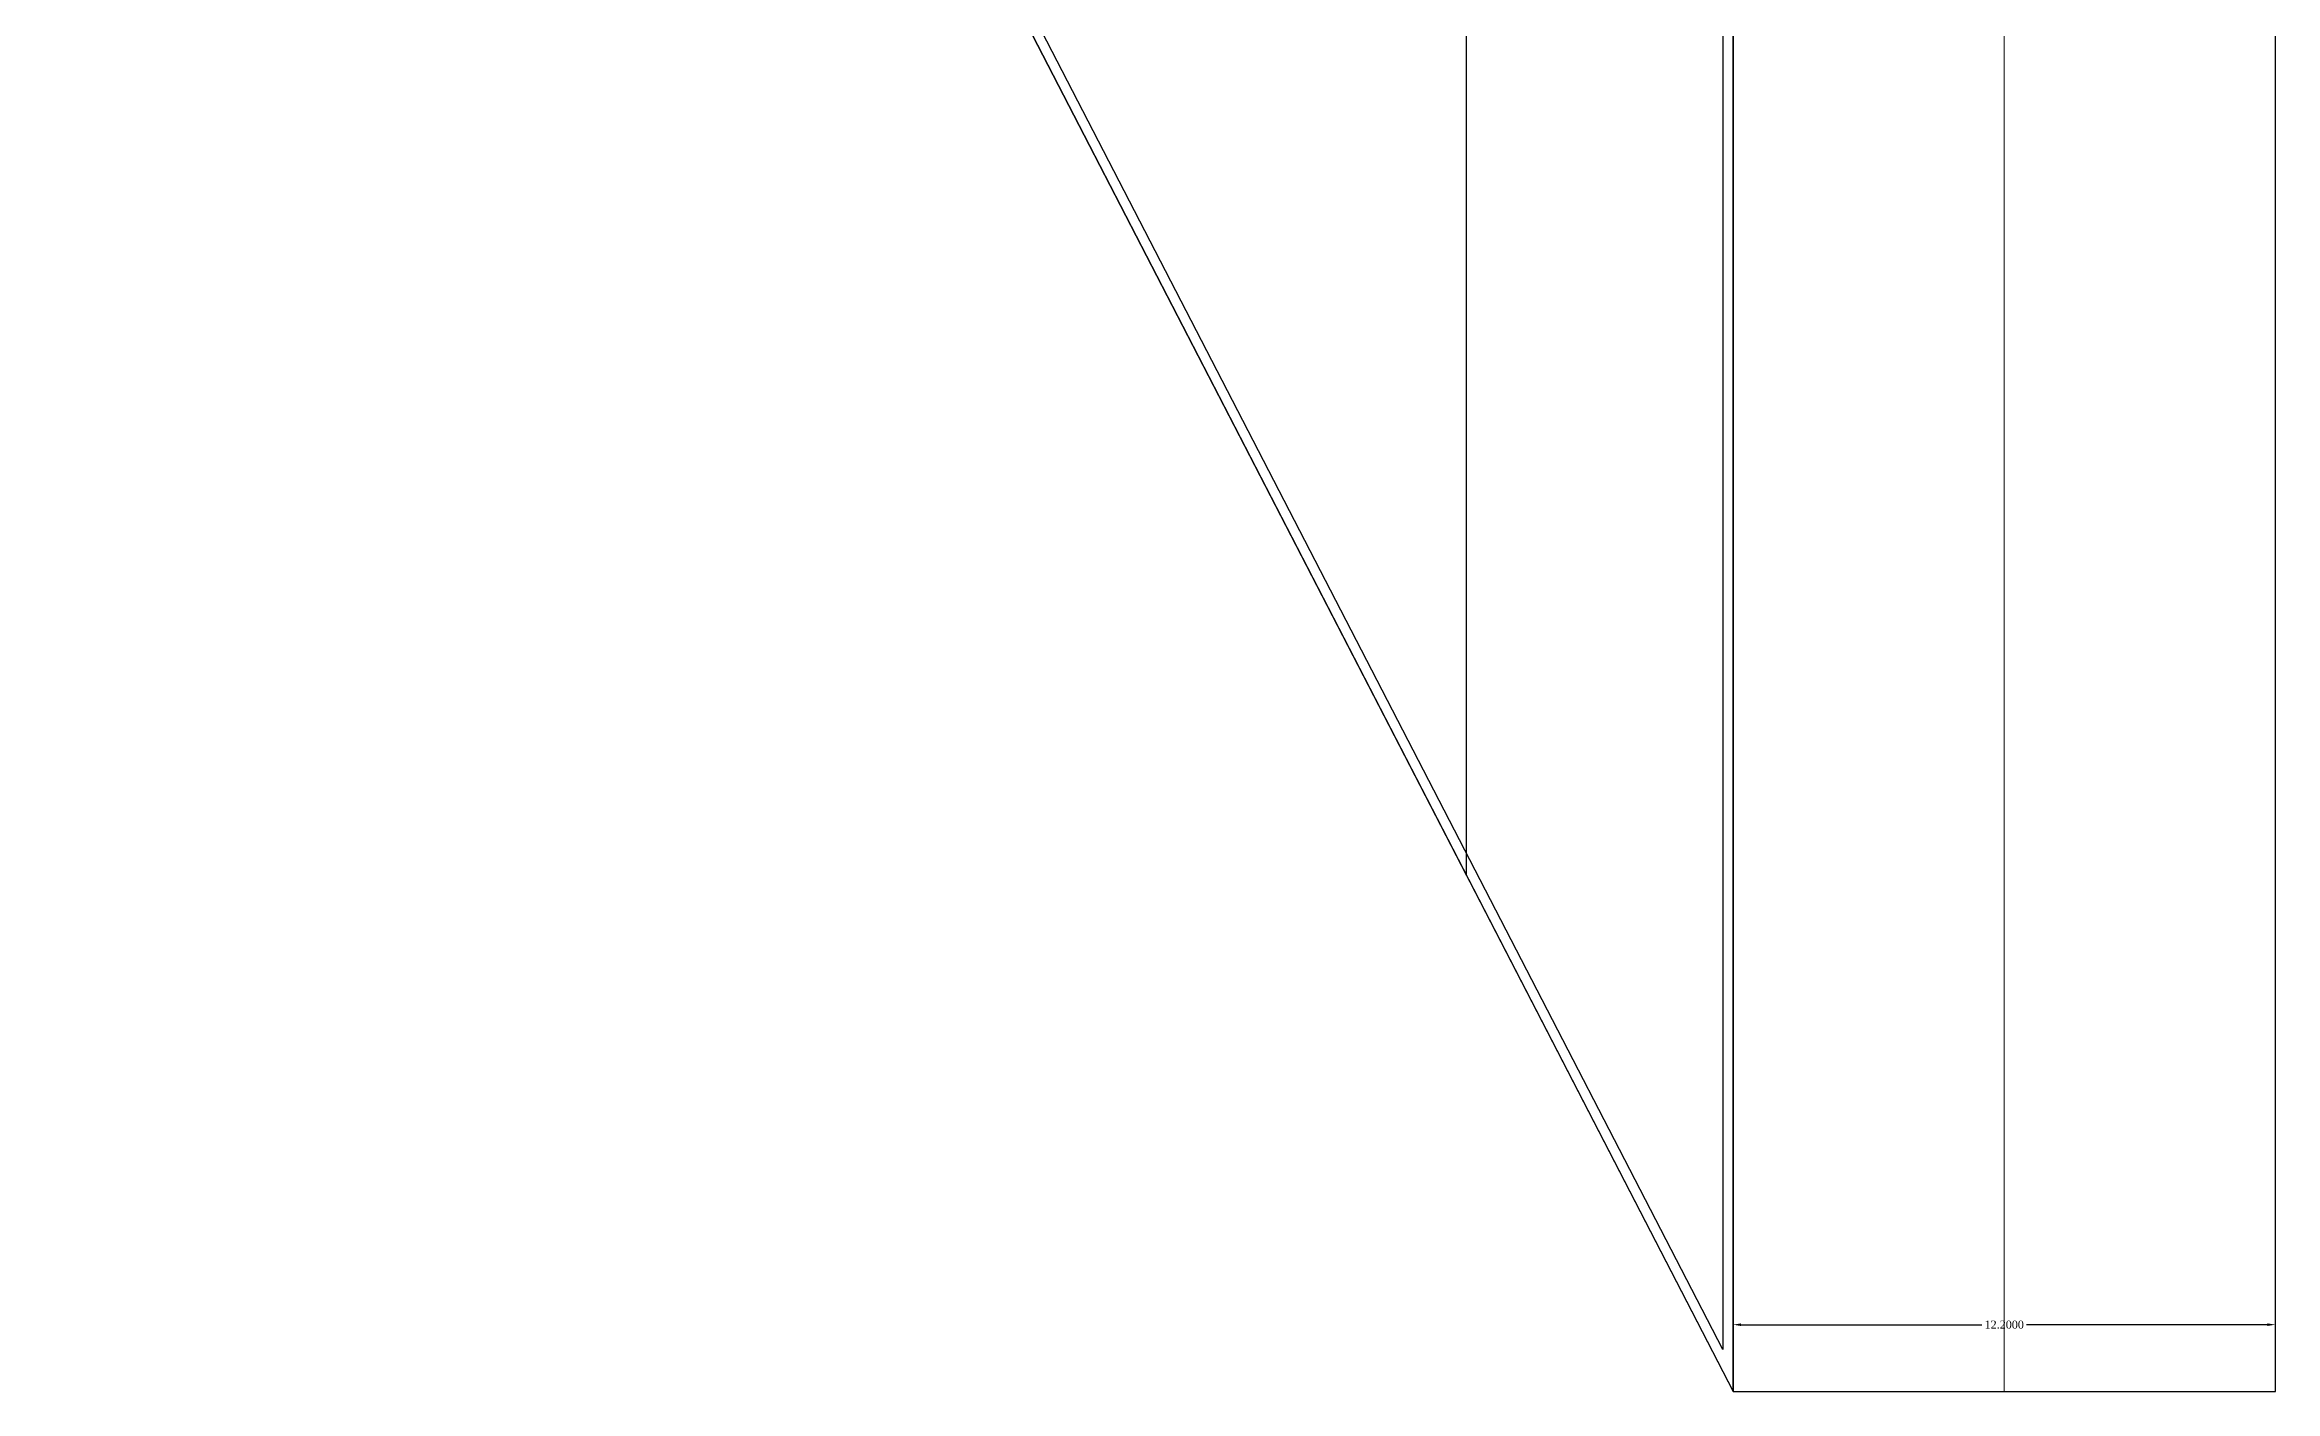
# Model space of a CAD drawing. Header units: metres. Extents: x 2267204 to 2267561, y 3771 to 3959.
# Drawn here: x 2267254.3 to 2267304.5, y 3770.7 to 3801 of the extents above; entities that cross this region are included whole.
import ezdxf

# ---------------------------------------------------------------- set-up
doc = ezdxf.new("R2010")
doc.units = ezdxf.units.M
doc.header["$LTSCALE"] = 3.5
doc.header["$MEASUREMENT"] = 0
doc.layers.get('DEFPOINTS').update_dxf_attribs({"linetype": 'CONTINUOUS'})
for name, color, linetype in [('BLK_1_FLR_0_RECREATION', 140, 'CONTINUOUS'), ('BLK_1_LVL_0_SIDE_SETBACK1', 171, 'CONTINUOUS'), ('OSR_BUYBACK', 7, 'CONTINUOUS'), ('PLOT_BOUNDARY', 70, 'CONTINUOUS'), ('SURRENDER_ROAD_WIDTH', 2, 'CONTINUOUS')]:
    doc.layers.add(name, color=color, linetype=linetype)
doc.layers.add('NOTIFIED_ROAD', color=183, linetype='CONTINUOUS', lineweight=13)
doc.layers.add('ROAD_WIDTH', color=2, linetype='CONTINUOUS', lineweight=13)
doc.styles.get("Standard").update_dxf_attribs({"font": 'times.ttf'})
doc.dimstyles.get("Standard").update_dxf_attribs({"dimtxt": 0.18, "dimasz": 0.18, "dimexe": 0.18, "dimexo": 0.0625, "dimgap": 0.09, "dimtad": 0, "dimtih": 1, "dimtoh": 1, "dimdec": 4, "dimzin": 0, "dimdsep": 46, "dimtxsty": 'Standard', "dimcen": 0.09, "dimadec": 0, "dimazin": 0, "dimtfac": 1, "dimtdec": 4, "dimtofl": 0, "dimtmove": 0, "dimatfit": 3, "dimfxl": 0, "dimtolj": 1, "dimtzin": 0, "dimarcsym": 0})

# ---------------------------------------------------------------- blocks, each defined once
blk = doc.blocks.new('*D27')
at = {"layer": 'DEFPOINTS', "color": 0}
for p in [(2267292.325, 3772.157), (2267292.325, 3770.657), (2267304.525, 3770.657)]:
    blk.add_point(p, dxfattribs=at)
at = {"layer": 'SURRENDER_ROAD_WIDTH', "color": 0, "lineweight": -2}
for p, q in [((2267292.325, 3770.719), (2267292.325, 3772.337)), ((2267304.525, 3770.719), (2267304.525, 3772.337)), ((2267292.505, 3772.157), (2267297.924, 3772.157)), ((2267304.345, 3772.157), (2267298.927, 3772.157))]:
    blk.add_line(p, q, dxfattribs=at)
at = {"layer": 'SURRENDER_ROAD_WIDTH', "color": 0}
for points in [[(2267292.505, 3772.187), (2267292.505, 3772.127), (2267292.325, 3772.157)], [(2267304.345, 3772.187), (2267304.345, 3772.127), (2267304.525, 3772.157)]]:
    blk.add_solid(points, dxfattribs=at)
at = {"layer": 'SURRENDER_ROAD_WIDTH', "color": 0, "insert": (2267298.425, 3772.157), "char_height": 0.18, "attachment_point": 5}
blk.add_mtext('\\A1;12.2000', dxfattribs=at)

msp = doc.modelspace()

# ---------------------------------------------------------------- linework, layer by layer
at = {"layer": 'BLK_1_FLR_0_RECREATION', "lineweight": 30}
msp.add_lwpolyline([(2267265.04621, 3823.9516), (2267292.09677, 3823.95578), (2267292.09666, 3771.59703), (2267265.04621, 3823.9516)], close=True, dxfattribs=at)
at = {"layer": 'BLK_1_LVL_0_SIDE_SETBACK1'}
msp.add_lwpolyline([(2267255.39132, 3848.67562), (2267255.39132, 3842.14006), (2267286.32946, 3782.26108), (2267286.32946, 3848.67562)], close=True, dxfattribs=at)
at = {"layer": 'NOTIFIED_ROAD', "color": 1}
for points in [[(2267292.32527, 3948.27063), (2267292.32527, 3770.65655), (2267304.52527, 3770.65655), (2267304.52527, 3948.27063), (2267292.32527, 3948.27063)], [(2267298.42527, 3770.65655), (2267298.42527, 3948.27063)]]:
    msp.add_lwpolyline(points, dxfattribs=at)
at = {"layer": 'OSR_BUYBACK', "ltscale": 400}
msp.add_lwpolyline([(2267292.32527, 3770.65654), (2267292.32526, 3831.12945), (2267261.08159, 3831.12687)], close=True, dxfattribs=at)
at = {"layer": 'PLOT_BOUNDARY', "linetype": 'ByBlock'}
msp.add_lwpolyline([(2267292.32526, 3770.65655), (2267292.32526, 3948.27063), (2267235.17779, 3941.22826), (2267204.14666, 3941.32112), (2267292.32526, 3770.65655)], close=True, dxfattribs=at)
at = {"layer": 'ROAD_WIDTH', "color": 1}
msp.add_lwpolyline([(2267292.32526, 3770.65655), (2267292.32526, 3948.27063), (2267304.52527, 3948.27063), (2267304.52527, 3770.65655)], close=True, dxfattribs=at)
at = {"layer": 'SURRENDER_ROAD_WIDTH'}
msp.add_lwpolyline([(2267292.32527, 3948.27063), (2267292.32527, 3770.65655), (2267304.52527, 3770.65655), (2267304.52527, 3948.27063), (2267292.32527, 3948.27063)], dxfattribs=at)

# ---------------------------------------------------------------- dimensions: what is measured, and where the dimension line sits
dim = msp.add_aligned_dim(p1=(2267304.52527, 3770.65655), p2=(2267292.32527, 3770.65655), distance=-1.50031, dimstyle='Standard', dxfattribs=at)
dim.commit()
dim.dimension.update_dxf_attribs({"geometry": '*D27', "text_midpoint": (2267298.42527, 3772.15686)})

doc.saveas('drawing.dxf')
